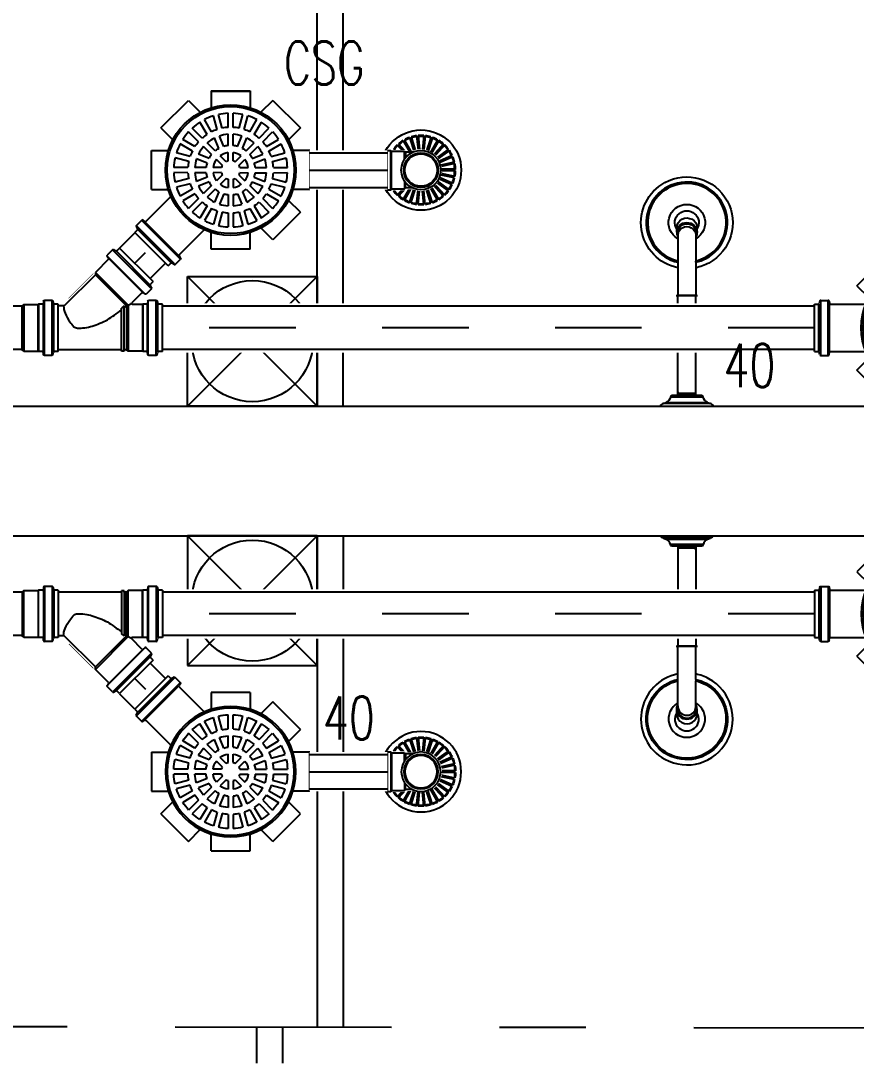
# Model space of a CAD drawing. Header units: inches. Extents: x 542828 to 543045, y 9574173 to 9574200.
# Drawn here: x 542831.082 to 542832.048, y 9574188.034 to 9574189.239 of the extents above; entities that cross this region are included whole.
import ezdxf
from ezdxf.enums import TextEntityAlignment as Align

# ---------------------------------------------------------------- set-up
doc = ezdxf.new("R2010")
doc.units = ezdxf.units.IN
doc.header["$MEASUREMENT"] = 0
doc.linetypes.add('DASHDOT', pattern=[1, 0.5, -0.25, 0, -0.25])
doc.linetypes.add('DASHDOT2', pattern=[0.5, 0.25, -0.125, 0, -0.125])
for name, color, linetype in [('CERCADURA', 7, 'Continuous'), ('EIXO', 8, 'Continuous'), ('I-ARQ', 8, 'Continuous'), ('I-ESGOTO', 6, 'Continuous'), ('I-NORMO_INST', 4, 'Continuous'), ('TINTERNO', 8, 'Continuous')]:
    doc.layers.add(name, color=color, linetype=linetype)
doc.styles.add('125', font='ROMANS.SHX', dxfattribs={"width": 0.7, "height": 0.25})
doc.styles.add('25', font='ROMANS.SHX', dxfattribs={"width": 0.7, "height": 0.05})

# ---------------------------------------------------------------- blocks, each defined once
blk = doc.blocks.new('*U232')
at = {"color": 2}
blk.add_wipeout([(0, 0.0285), (4.2104, 0.0285), (4.2104, -0.0285), (0, -0.0285)], dxfattribs=at)
for p, q in [((0, 0.025), (4.2104, 0.025)), ((0, -0.025), (4.2104, -0.025))]:
    blk.add_line(p, q)
at = {"layer": 'EIXO', "linetype": 'DASHDOT', "ltscale": 0.01}
blk.add_line((0, 0), (4.2104, 0), dxfattribs=at)
blk = doc.blocks.new('*U233')
at = {"color": 2}
blk.add_wipeout([(0, 0.0285), (4.2096, 0.0285), (4.2096, -0.0285), (0, -0.0285)], dxfattribs=at)
for p, q in [((0, 0.025), (4.2096, 0.025)), ((0, -0.025), (4.2096, -0.025))]:
    blk.add_line(p, q)
at = {"layer": 'EIXO', "linetype": 'DASHDOT', "ltscale": 0.01}
blk.add_line((0, 0), (4.2096, 0), dxfattribs=at)
blk = doc.blocks.new('A$C57B471C8')
for p, q in [((-0.152, 0.0915), (-0.152, 0.0721)), ((-0.152, 0.0915), (-0.107, 0.0915)), ((-0.107, 0.0915), (-0.107, 0.0721)), ((-0.2101, 0.0488), (-0.1783, 0.0806)), ((-0.1783, 0.0806), (-0.1646, 0.0669)), ((-0.0807, 0.0806), (-0.0944, 0.0669)), ((-0.0807, 0.0806), (-0.0489, 0.0488)), ((-0.2101, 0.0488), (-0.1964, 0.0351)), ((-0.0489, 0.0488), (-0.0626, 0.0351)), ((-0.0181, 0.0273), (-0.0591, 0.0273)), ((-0.0168, 0.0309), (-0.0171, 0.0283)), ((-0.0071, 0.0318), (-0.0158, 0.0318)), ((-0.0158, 0.0308), (-0.0158, -0.0308)), ((-0.0071, 0.0308), (-0.0071, -0.0308)), ((-0.0061, 0.0311), (-0.0053, 0.0281)), ((0, 0.0273), (-0.0044, 0.0273)), ((0, 0.0273), (0, -0.0273)), ((-0.221, -0.0225), (-0.221, 0.0225)), ((-0.221, 0.0225), (-0.2016, 0.0225)), ((-0.221, -0.0225), (-0.2016, -0.0225)), ((-0.2101, -0.0488), (-0.1964, -0.0351)), ((-0.0489, -0.0488), (-0.0626, -0.0351)), ((-0.0181, -0.0273), (-0.0591, -0.0273)), ((-0.0168, -0.0309), (-0.0171, -0.0283)), ((-0.0071, -0.0318), (-0.0158, -0.0318)), ((-0.0061, -0.0311), (-0.0053, -0.0281)), ((0, -0.0273), (-0.0044, -0.0273)), ((-0.1783, -0.0806), (-0.2101, -0.0488)), ((-0.0489, -0.0488), (-0.0807, -0.0806)), ((-0.1783, -0.0806), (-0.1646, -0.0669)), ((-0.152, -0.0915), (-0.152, -0.0721)), ((-0.107, -0.0915), (-0.107, -0.0721)), ((-0.0807, -0.0806), (-0.0944, -0.0669)), ((-0.107, -0.0915), (-0.152, -0.0915))]:
    blk.add_line(p, q)
at = {"color": 8}
for p, q in [((-0.1452, 0.0469), (-0.1494, 0.0627)), ((-0.1394, 0.0485), (-0.1436, 0.0643)), ((-0.1325, 0.0494), (-0.1325, 0.0657)), ((-0.1265, 0.0494), (-0.1265, 0.0657)), ((-0.1196, 0.0485), (-0.1154, 0.0643)), ((-0.1138, 0.0469), (-0.1096, 0.0627)), ((-0.1623, 0.0371), (-0.1739, 0.0486)), ((-0.1568, 0.0413), (-0.165, 0.0554)), ((-0.1516, 0.0443), (-0.1598, 0.0584)), ((-0.1074, 0.0443), (-0.0992, 0.0584)), ((-0.1022, 0.0413), (-0.094, 0.0554)), ((-0.0967, 0.0371), (-0.0851, 0.0486)), ((-0.1666, 0.0328), (-0.1781, 0.0444)), ((-0.1431, 0.025), (-0.1481, 0.0371)), ((-0.1376, 0.0273), (-0.1426, 0.0394)), ((-0.1325, 0.0283), (-0.1325, 0.0414)), ((-0.1265, 0.0283), (-0.1265, 0.0414)), ((-0.1214, 0.0273), (-0.1164, 0.0394)), ((-0.1159, 0.025), (-0.1109, 0.0371)), ((-0.0924, 0.0328), (-0.0809, 0.0444)), ((-0.1738, 0.0221), (-0.1879, 0.0303)), ((-0.1708, 0.0273), (-0.1849, 0.0355)), ((-0.1517, 0.0179), (-0.1609, 0.0271)), ((-0.1474, 0.0222), (-0.1566, 0.0314)), ((-0.1116, 0.0222), (-0.1024, 0.0314)), ((-0.1073, 0.0179), (-0.0981, 0.0271)), ((-0.0882, 0.0273), (-0.0741, 0.0355)), ((-0.0852, 0.0221), (-0.0711, 0.0303)), ((-0.0171, 0.0273), (-0.0171, -0.0273)), ((-0.0051, 0.0273), (-0.0051, -0.0273)), ((-0.178, 0.0099), (-0.1938, 0.0141)), ((-0.1764, 0.0157), (-0.1922, 0.0199)), ((-0.1568, 0.0081), (-0.1689, 0.0131)), ((-0.1545, 0.0136), (-0.1666, 0.0186)), ((-0.1391, 0.0054), (-0.146, 0.0122)), ((-0.1349, 0.0096), (-0.1417, 0.0165)), ((-0.1325, 0.0106), (-0.1325, 0.0203)), ((-0.1265, 0.0106), (-0.1265, 0.0203)), ((-0.1241, 0.0096), (-0.1173, 0.0165)), ((-0.1199, 0.0054), (-0.113, 0.0122)), ((-0.1045, 0.0136), (-0.0924, 0.0186)), ((-0.1022, 0.0081), (-0.0901, 0.0131)), ((-0.0826, 0.0157), (-0.0668, 0.0199)), ((-0.081, 0.0099), (-0.0652, 0.0141)), ((-0.1789, 0.003), (-0.1952, 0.003)), ((-0.1578, 0.003), (-0.1709, 0.003)), ((-0.1401, 0.003), (-0.1498, 0.003)), ((-0.1189, 0.003), (-0.1092, 0.003)), ((-0.1012, 0.003), (-0.0881, 0.003)), ((-0.0801, 0.003), (-0.0638, 0.003)), ((-0.1789, -0.003), (-0.1952, -0.003)), ((-0.178, -0.0099), (-0.1938, -0.0141)), ((-0.1578, -0.003), (-0.1709, -0.003)), ((-0.1568, -0.0081), (-0.1689, -0.0131)), ((-0.1401, -0.003), (-0.1498, -0.003)), ((-0.1391, -0.0054), (-0.146, -0.0122)), ((-0.1349, -0.0096), (-0.1417, -0.0165)), ((-0.1325, -0.0106), (-0.1325, -0.0203)), ((-0.1265, -0.0106), (-0.1265, -0.0203)), ((-0.1241, -0.0096), (-0.1173, -0.0165)), ((-0.1199, -0.0054), (-0.113, -0.0122)), ((-0.1189, -0.003), (-0.1092, -0.003)), ((-0.1022, -0.0081), (-0.0901, -0.0131)), ((-0.1012, -0.003), (-0.0881, -0.003)), ((-0.081, -0.0099), (-0.0652, -0.0141)), ((-0.0801, -0.003), (-0.0638, -0.003)), ((-0.1764, -0.0157), (-0.1922, -0.0199)), ((-0.1738, -0.0221), (-0.1879, -0.0303)), ((-0.1545, -0.0136), (-0.1666, -0.0186)), ((-0.1517, -0.0179), (-0.1609, -0.0271)), ((-0.1474, -0.0222), (-0.1566, -0.0314)), ((-0.1116, -0.0222), (-0.1024, -0.0314)), ((-0.1073, -0.0179), (-0.0981, -0.0271)), ((-0.1045, -0.0136), (-0.0924, -0.0186)), ((-0.0852, -0.0221), (-0.0711, -0.0303)), ((-0.0826, -0.0157), (-0.0668, -0.0199)), ((-0.1708, -0.0273), (-0.1849, -0.0355)), ((-0.1666, -0.0328), (-0.1781, -0.0444)), ((-0.1431, -0.025), (-0.1481, -0.0371)), ((-0.1376, -0.0273), (-0.1426, -0.0394)), ((-0.1325, -0.0283), (-0.1325, -0.0414)), ((-0.1265, -0.0283), (-0.1265, -0.0414)), ((-0.1214, -0.0273), (-0.1164, -0.0394)), ((-0.1159, -0.025), (-0.1109, -0.0371)), ((-0.0924, -0.0328), (-0.0809, -0.0444)), ((-0.0882, -0.0273), (-0.0741, -0.0355)), ((-0.1623, -0.0371), (-0.1739, -0.0486)), ((-0.1568, -0.0413), (-0.165, -0.0554)), ((-0.1516, -0.0443), (-0.1598, -0.0584)), ((-0.1452, -0.0469), (-0.1494, -0.0627)), ((-0.1138, -0.0469), (-0.1096, -0.0627)), ((-0.1074, -0.0443), (-0.0992, -0.0584)), ((-0.1022, -0.0413), (-0.094, -0.0554)), ((-0.0967, -0.0371), (-0.0851, -0.0486)), ((-0.1394, -0.0485), (-0.1436, -0.0643)), ((-0.1325, -0.0494), (-0.1325, -0.0657)), ((-0.1265, -0.0494), (-0.1265, -0.0657)), ((-0.1196, -0.0485), (-0.1154, -0.0643))]:
    blk.add_line(p, q, dxfattribs=at)
blk.add_circle((-0.1295, 0), 0.0755)
blk.add_circle((-0.1295, 0), 0.0735, dxfattribs=at)
for radius, start, end in [(0.0658, 107.6132, 117.3868), (0.0658, 92.6132, 102.3868), (0.0658, 77.6132, 87.3868), (0.0658, 62.6132, 72.3868), (0.0658, 122.6132, 132.3868), (0.0495, 93.4746, 101.5254), (0.0495, 78.4746, 86.5254), (0.0658, 47.6132, 57.3868), (0.0658, 137.6132, 147.3868), (0.0495, 123.4746, 131.5254), (0.0415, 116.6455, 130.8545), (0.0495, 108.4746, 116.5254), (0.0415, 94.1455, 108.3545), (0.0415, 71.6455, 85.8545), (0.0495, 63.4746, 71.5254), (0.0415, 49.1455, 63.3545), (0.0495, 48.4746, 56.5254), (0.0658, 32.6132, 42.3868), (0.0658, 152.6132, 162.3868), (0.0495, 138.4746, 146.5254), (0.0415, 139.1455, 153.3545), (0.0285, 118.5423, 128.9577), (0.0285, 96.0423, 106.4577), (0.0285, 73.5423, 83.9577), (0.0285, 51.0423, 61.4577), (0.0415, 26.6455, 40.8545), (0.0495, 33.4746, 41.5254), (0.0658, 17.6132, 27.3868), (0.0658, 167.6132, 177.3868), (0.0495, 153.4746, 161.5254), (0.0415, 161.6455, 175.8545), (0.0285, 141.0423, 151.4577), (0.0205, 143.415, 171.585), (0.0205, 98.415, 126.585), (0.0205, 53.415, 81.585), (0.0205, 8.415, 36.585), (0.0285, 28.5423, 38.9577), (0.0415, 4.1455, 18.3545), (0.0495, 18.4746, 26.5254), (0.0658, 2.6132, 12.3868), (0.0495, 168.4746, 176.5254), (0.0285, 163.5423, 173.9577), (0.011, 150.8266, 164.1734), (0.011, 105.8266, 119.1734), (0.011, 60.8266, 74.1734), (0.011, 15.8266, 29.1734), (0.0285, 6.0423, 16.4577), (0.0495, 3.4746, 11.5254), (0.0658, 182.6132, 192.3868), (0.0495, 183.4746, 191.5254), (0.0415, 184.1455, 198.3545), (0.0285, 186.0423, 196.4577), (0.0205, 188.415, 216.585), (0.011, 195.8266, 209.1734), (0.011, 240.8266, 254.1734), (0.011, 285.8266, 299.1734), (0.011, 330.8266, 344.1734), (0.0205, 323.415, 351.585), (0.0285, 343.5423, 353.9577), (0.0415, 341.6455, 355.8545), (0.0495, 348.4746, 356.5254), (0.0658, 347.6132, 357.3868), (0.0658, 197.6132, 207.3868), (0.0495, 198.4746, 206.5254), (0.0415, 206.6455, 220.8545), (0.0285, 208.5423, 218.9577), (0.0285, 231.0423, 241.4577), (0.0205, 233.415, 261.585), (0.0205, 278.415, 306.585), (0.0285, 298.5423, 308.9577), (0.0285, 321.0423, 331.4577), (0.0415, 319.1455, 333.3545), (0.0495, 333.4746, 341.5254), (0.0658, 332.6132, 342.3868), (0.0658, 212.6132, 222.3868), (0.0495, 213.4746, 221.5254), (0.0415, 229.1455, 243.3545), (0.0285, 253.5423, 263.9577), (0.0285, 276.0423, 286.4577), (0.0415, 296.6455, 310.8545), (0.0495, 318.4746, 326.5254), (0.0658, 317.6132, 327.3868), (0.0495, 228.4746, 236.5254), (0.0495, 243.4746, 251.5254), (0.0415, 251.6455, 265.8545), (0.0415, 274.1455, 288.3545), (0.0495, 288.4746, 296.5254), (0.0495, 303.4746, 311.5254), (0.0658, 227.6132, 237.3868), (0.0658, 242.6132, 252.3868), (0.0495, 258.4746, 266.5254), (0.0495, 273.4746, 281.5254), (0.0658, 287.6132, 297.3868), (0.0658, 302.6132, 312.3868), (0.0658, 257.6132, 267.3868), (0.0658, 272.6132, 282.3868)]:
    blk.add_arc((-0.1295, 0), radius, start, end, dxfattribs=at)
for centre, start, end in [((-0.0181, 0.0284), 270, 355), ((-0.0158, 0.0308), 90, 175), ((-0.0071, 0.0308), 15, 90), ((-0.0044, 0.0284), 195, 270), ((-0.0181, -0.0284), 5, 90), ((-0.0158, -0.0308), 185, 270), ((-0.0071, -0.0308), 270, 345), ((-0.0044, -0.0284), 90, 165)]:
    blk.add_arc(centre, 0.001, start, end)
blk = doc.blocks.new('CS151550RR')
at = {"color": 1, "style": '25'}
for tag, flags, p in [('MARCA', 1, (0, -0.1877)), ('QUANT.', 3, (0, -0.2718))]:
    blk.add_attdef(tag, text='', height=0.05, dxfattribs=dict(at, flags=flags)).set_placement(p, align=Align.CENTER)
at = {"color": 2}
blk.add_wipeout([(-0.0847, -0.0447), (-0.0739, -0.0339), (-0.0762, -0.0283), (-0.0915, -0.0283), (-0.0915, 0.0283), (-0.0762, 0.0283), (-0.0739, 0.0339), (-0.0847, 0.0447), (-0.0447, 0.0847), (-0.0339, 0.0739), (-0.0283, 0.0762), (-0.0283, 0.0915), (0.0283, 0.0915), (0.0283, 0.0762), (0.0339, 0.0739), (0.0447, 0.0847), (0.0847, 0.0447), (0.0739, 0.0339), (0.0742, 0.0332), (0.1093, 0.0332), (0.1122, 0.0359), (0.1295, 0.0359), (0.1295, -0.0361), (0.1122, -0.0361), (0.1093, -0.0332), (0.0742, -0.0332), (0.0739, -0.0339), (0.0847, -0.0447), (0.0447, -0.0847), (0.0339, -0.0739), (0.0283, -0.0762), (0.0283, -0.0915), (-0.0283, -0.0915), (-0.0283, -0.0762), (-0.0339, -0.0739), (-0.0447, -0.0847)], dxfattribs=at)
blk.add_blockref('A$C57B471C8', (0.1295, -0.0001), dxfattribs=at)
blk.add_wipeout([(-0.0847, -0.0447), (-0.0739, -0.0339), (-0.0762, -0.0283), (-0.0915, -0.0283), (-0.0915, 0.0283), (-0.0762, 0.0283), (-0.0739, 0.0339), (-0.0847, 0.0447), (-0.0447, 0.0847), (-0.0339, 0.0739), (-0.0283, 0.0762), (-0.0283, 0.0915), (0.0283, 0.0915), (0.0283, 0.0762), (0.0339, 0.0739), (0.0447, 0.0847), (0.0847, 0.0447), (0.0739, 0.0339), (0.0742, 0.0332), (0.1093, 0.0332), (0.1122, 0.0359), (0.1295, 0.0359), (0.1295, -0.0361), (0.1122, -0.0361), (0.1093, -0.0332), (0.0742, -0.0332), (0.0739, -0.0339), (0.0847, -0.0447), (0.0447, -0.0847), (0.0339, -0.0739), (0.0283, -0.0762), (0.0283, -0.0915), (-0.0283, -0.0915), (-0.0283, -0.0762), (-0.0339, -0.0739), (-0.0447, -0.0847)], dxfattribs=at)
blk.add_blockref('A$C57B471C8', (0.1295, -0.0001), dxfattribs=at)
at = {"color": 1, "style": '25', "flags": 1}
blk.add_attdef('DESCRICAO', text='', height=0.05, dxfattribs=at).set_placement((0, -0.1085), align=Align.CENTER)
blk = doc.blocks.new('*U56')
at = {"color": 2}
blk.add_wipeout([(0.0201, -0.0201), (-0.0559, -0.0961), (-0.0961, -0.0559), (-0.0201, 0.0201)], dxfattribs=at)
for p, q in [((-0.0177, 0.0177), (-0.0937, -0.0583)), ((0.0177, -0.0177), (-0.0583, -0.0937))]:
    blk.add_line(p, q)
at = {"layer": 'EIXO', "linetype": 'DASHDOT', "ltscale": 0.01}
blk.add_line((0, 0), (-0.076, -0.076), dxfattribs=at)
blk = doc.blocks.new('*U66')
at = {"color": 1, "style": '25'}
for tag, flags, p in [('MARCA', 1, (0, -0.1877)), ('QUANT.', 3, (0, -0.2718))]:
    blk.add_attdef(tag, text='', height=0.05, dxfattribs=dict(at, flags=flags)).set_placement(p, align=Align.CENTER)
at = {"color": 2}
blk.add_wipeout([(-0.0283, -0.0915), (-0.0283, -0.0762), (-0.0339, -0.0739), (-0.0447, -0.0847), (-0.0847, -0.0447), (-0.0739, -0.0339), (-0.0762, -0.0283), (-0.0915, -0.0283), (-0.0915, 0.0283), (-0.0762, 0.0283), (-0.0739, 0.0339), (-0.0847, 0.0447), (-0.0447, 0.0847), (-0.0339, 0.0739), (-0.0283, 0.0762), (-0.0283, 0.0915), (0.0283, 0.0915), (0.0283, 0.0762), (0.029, 0.076), (0.0538, 0.1007), (0.0539, 0.1047), (0.0662, 0.117), (0.1171, 0.066), (0.1049, 0.0538), (0.1007, 0.0538), (0.076, 0.029), (0.0762, 0.0283), (0.0915, 0.0283), (0.0915, -0.0283), (0.0762, -0.0283), (0.0739, -0.0339), (0.0847, -0.0447), (0.0447, -0.0847), (0.0339, -0.0739), (0.0283, -0.0762), (0.0283, -0.0915)], dxfattribs=at)
at = {"color": 2, "rotation": 45.00000000000993}
blk.add_blockref('A$C57B471C8', (0.0916, 0.0915), dxfattribs=at)
at = {"color": 2}
blk.add_wipeout([(-0.0283, -0.0915), (-0.0283, -0.0762), (-0.0339, -0.0739), (-0.0447, -0.0847), (-0.0847, -0.0447), (-0.0739, -0.0339), (-0.0762, -0.0283), (-0.0915, -0.0283), (-0.0915, 0.0283), (-0.0762, 0.0283), (-0.0739, 0.0339), (-0.0847, 0.0447), (-0.0447, 0.0847), (-0.0339, 0.0739), (-0.0283, 0.0762), (-0.0283, 0.0915), (0.0283, 0.0915), (0.0283, 0.0762), (0.029, 0.076), (0.0538, 0.1007), (0.0539, 0.1047), (0.0662, 0.117), (0.1171, 0.066), (0.1049, 0.0538), (0.1007, 0.0538), (0.076, 0.029), (0.0762, 0.0283), (0.0915, 0.0283), (0.0915, -0.0283), (0.0762, -0.0283), (0.0739, -0.0339), (0.0847, -0.0447), (0.0447, -0.0847), (0.0339, -0.0739), (0.0283, -0.0762), (0.0283, -0.0915)], dxfattribs=at)
at = {"color": 2, "rotation": 45.00000000000993}
blk.add_blockref('A$C57B471C8', (0.0916, 0.0915), dxfattribs=at)
at = {"color": 1, "style": '25', "flags": 1}
blk.add_attdef('DESCRICAO', text='', height=0.05, dxfattribs=at).set_placement((0, -0.1085), align=Align.CENTER)
blk = doc.blocks.new('RSRR')
at = {"color": 8}
for p, q in [((-0.0132, 0.0378), (-0.007, 0.0187)), ((-0.0115, 0.0383), (-0.0054, 0.0193)), ((-0.005, 0.0397), (-0.0029, 0.0198)), ((-0.0033, 0.0399), (-0.0012, 0.02)), ((0.0033, 0.0399), (0.0012, 0.02)), ((0.005, 0.0397), (0.0029, 0.0198)), ((0.0116, 0.0383), (0.0054, 0.0193)), ((0.0132, 0.0378), (0.007, 0.0187)), ((-0.0319, 0.0242), (-0.0157, 0.0124)), ((-0.0274, 0.0292), (-0.014, 0.0143)), ((-0.0261, 0.0303), (-0.0127, 0.0154)), ((-0.0207, 0.0342), (-0.0107, 0.0169)), ((-0.0193, 0.0351), (-0.0093, 0.0177)), ((0.0193, 0.0351), (0.0093, 0.0177)), ((0.0207, 0.0342), (0.0107, 0.0169)), ((0.0261, 0.0303), (0.0127, 0.0154)), ((0.0274, 0.0292), (0.014, 0.0143)), ((0.0319, 0.0242), (0.0157, 0.0124)), ((-0.0369, 0.0155), (-0.0186, 0.0074)), ((-0.0362, 0.017), (-0.0179, 0.0089)), ((-0.0329, 0.0228), (-0.0167, 0.0111)), ((0.0329, 0.0228), (0.0167, 0.0111)), ((0.0362, 0.017), (0.0179, 0.0089)), ((0.0369, 0.0155), (0.0186, 0.0074)), ((-0.04, 0.0009), (-0.02, 0.0009)), ((-0.0393, 0.0075), (-0.0197, 0.0033)), ((-0.0389, 0.0091), (-0.0194, 0.005)), ((0.0389, 0.0091), (0.0194, 0.005)), ((0.0393, 0.0075), (0.0197, 0.0033)), ((0.04, 0.0009), (0.02, 0.0009)), ((-0.04, -0.0009), (-0.02, -0.0009)), ((-0.0393, -0.0075), (-0.0197, -0.0033)), ((-0.0389, -0.0091), (-0.0194, -0.005)), ((-0.0369, -0.0155), (-0.0186, -0.0074)), ((-0.0362, -0.017), (-0.0179, -0.0089)), ((-0.0329, -0.0228), (-0.0167, -0.0111)), ((0.0329, -0.0228), (0.0167, -0.0111)), ((0.0362, -0.017), (0.0179, -0.0089)), ((0.0369, -0.0155), (0.0186, -0.0074)), ((0.0389, -0.0091), (0.0194, -0.005)), ((0.0393, -0.0075), (0.0197, -0.0033)), ((0.04, -0.0009), (0.02, -0.0009)), ((-0.0319, -0.0242), (-0.0157, -0.0124)), ((-0.0274, -0.0292), (-0.014, -0.0143)), ((-0.0261, -0.0303), (-0.0127, -0.0154)), ((-0.0207, -0.0342), (-0.0107, -0.0169)), ((-0.0193, -0.0351), (-0.0093, -0.0177)), ((-0.0132, -0.0378), (-0.007, -0.0187)), ((-0.0116, -0.0383), (-0.0054, -0.0193)), ((-0.005, -0.0397), (-0.0029, -0.0198)), ((-0.0033, -0.0399), (-0.0012, -0.02)), ((0.0033, -0.0399), (0.0012, -0.02)), ((0.005, -0.0397), (0.0029, -0.0198)), ((0.0115, -0.0383), (0.0054, -0.0193)), ((0.0132, -0.0378), (0.007, -0.0187)), ((0.0193, -0.0351), (0.0093, -0.0177)), ((0.0207, -0.0342), (0.0107, -0.0169)), ((0.0261, -0.0303), (0.0127, -0.0154)), ((0.0274, -0.0292), (0.014, -0.0143)), ((0.0319, -0.0242), (0.0157, -0.0124))]:
    blk.add_line(p, q, dxfattribs=at)
blk.add_circle((0, 0), 0.0465)
for radius, start, end in [(0.04, 109.2176, 118.7824), (0.039, 109.2489, 118.7511), (0.04, 97.2176, 106.7824), (0.039, 97.2489, 106.7511), (0.04, 85.2176, 94.7824), (0.039, 85.2489, 94.7511), (0.039, 73.2489, 82.7511), (0.04, 73.2176, 82.7824), (0.039, 61.2489, 70.7511), (0.04, 61.2176, 70.7824), (0.04, 133.2176, 142.7824), (0.039, 133.2489, 142.7511), (0.04, 121.2176, 130.7824), (0.039, 121.2489, 130.7511), (0.039, 49.2489, 58.7511), (0.04, 49.2176, 58.7824), (0.039, 37.2489, 46.7511), (0.04, 37.2176, 46.7824), (0.04, 157.2176, 166.7824), (0.039, 157.2489, 166.7511), (0.04, 145.2176, 154.7824), (0.039, 145.2489, 154.7511), (0.021, 134.3197, 141.6803), (0.02, 134.4358, 141.5642), (0.021, 122.3197, 129.6803), (0.02, 122.4358, 129.5642), (0.021, 110.3197, 117.6803), (0.02, 110.4358, 117.5642), (0.021, 98.3197, 105.6803), (0.02, 98.4358, 105.5642), (0.021, 86.3197, 93.6803), (0.02, 86.4358, 93.5642), (0.02, 74.4358, 81.5642), (0.021, 74.3197, 81.6803), (0.02, 62.4358, 69.5642), (0.021, 62.3197, 69.6803), (0.02, 50.4358, 57.5642), (0.021, 50.3197, 57.6803), (0.02, 38.4358, 45.5642), (0.021, 38.3197, 45.6803), (0.039, 25.2489, 34.7511), (0.04, 25.2176, 34.7824), (0.039, 13.2489, 22.7511), (0.04, 13.2176, 22.7824), (0.04, 169.2176, 178.7824), (0.039, 169.2489, 178.7511), (0.021, 170.3197, 177.6803), (0.021, 158.3197, 165.6803), (0.02, 170.4358, 177.5642), (0.02, 158.4358, 165.5642), (0.021, 146.3197, 153.6803), (0.02, 146.4358, 153.5642), (0.02, 26.4358, 33.5642), (0.021, 26.3197, 33.6803), (0.02, 14.4358, 21.5642), (0.021, 14.3197, 21.6803), (0.02, 2.4358, 9.5642), (0.021, 2.3197, 9.6803), (0.039, 1.2489, 10.7511), (0.04, 1.2176, 10.7824), (0.04, 181.2176, 190.7824), (0.039, 181.2489, 190.7511), (0.04, 193.2176, 202.7824), (0.039, 193.2489, 202.7511), (0.021, 182.3197, 189.6803), (0.021, 194.3197, 201.6803), (0.02, 182.4358, 189.5642), (0.02, 194.4358, 201.5642), (0.021, 206.3197, 213.6803), (0.02, 206.4358, 213.5642), (0.02, 326.4358, 333.5642), (0.021, 326.3197, 333.6803), (0.02, 338.4358, 345.5642), (0.021, 338.3197, 345.6803), (0.02, 350.4358, 357.5642), (0.021, 350.3197, 357.6803), (0.039, 337.2489, 346.7511), (0.04, 337.2176, 346.7824), (0.039, 349.2489, 358.7511), (0.04, 349.2176, 358.7824), (0.04, 205.2176, 214.7824), (0.039, 205.2489, 214.7511), (0.039, 217.2489, 226.7511), (0.021, 218.3197, 225.6803), (0.02, 218.4358, 225.5642), (0.021, 230.3197, 237.6803), (0.02, 230.4358, 237.5642), (0.021, 242.3197, 249.6803), (0.02, 242.4358, 249.5642), (0.021, 254.3197, 261.6803), (0.02, 254.4358, 261.5642), (0.021, 266.3197, 273.6803), (0.02, 266.4358, 273.5642), (0.02, 278.4358, 285.5642), (0.021, 278.3197, 285.6803), (0.02, 290.4358, 297.5642), (0.021, 290.3197, 297.6803), (0.02, 302.4358, 309.5642), (0.021, 302.3197, 309.6803), (0.02, 314.4358, 321.5642), (0.021, 314.3197, 321.6803), (0.039, 313.2489, 322.7511), (0.039, 325.2489, 334.7511), (0.04, 325.2176, 334.7824), (0.04, 217.2176, 226.7824), (0.04, 229.2176, 238.7824), (0.039, 229.2489, 238.7511), (0.04, 241.2176, 250.7824), (0.039, 241.2489, 250.7511), (0.039, 289.2489, 298.7511), (0.04, 289.2176, 298.7824), (0.039, 301.2489, 310.7511), (0.04, 301.2176, 310.7824), (0.04, 313.2176, 322.7824), (0.04, 253.2176, 262.7824), (0.039, 253.2489, 262.7511), (0.04, 265.2176, 274.7824), (0.039, 265.2489, 274.7511), (0.039, 277.2489, 286.7511), (0.04, 277.2176, 286.7824)]:
    blk.add_arc((0, 0), radius, start, end, dxfattribs=at)
at = {"color": 2}
blk.add_wipeout([(-0.0001, 0.0526), (0.0395, 0.0351), (0.0529, -0.003), (0.0331, -0.0412), (-0.001, -0.0514), (-0.0391, -0.0359), (-0.0517, -0.0027), (-0.0406, 0.0369)], dxfattribs=at)
at = {"color": 8}
for p, q in [((-0.0132, 0.0378), (-0.007, 0.0187)), ((-0.0115, 0.0383), (-0.0054, 0.0193)), ((-0.005, 0.0397), (-0.0029, 0.0198)), ((-0.0033, 0.0399), (-0.0012, 0.02)), ((0.0033, 0.0399), (0.0012, 0.02)), ((0.005, 0.0397), (0.0029, 0.0198)), ((0.0116, 0.0383), (0.0054, 0.0193)), ((0.0132, 0.0378), (0.007, 0.0187)), ((-0.0319, 0.0242), (-0.0157, 0.0124)), ((-0.0274, 0.0292), (-0.014, 0.0143)), ((-0.0261, 0.0303), (-0.0127, 0.0154)), ((-0.0207, 0.0342), (-0.0107, 0.0169)), ((-0.0193, 0.0351), (-0.0093, 0.0177)), ((0.0193, 0.0351), (0.0093, 0.0177)), ((0.0207, 0.0342), (0.0107, 0.0169)), ((0.0261, 0.0303), (0.0127, 0.0154)), ((0.0274, 0.0292), (0.014, 0.0143)), ((0.0319, 0.0242), (0.0157, 0.0124)), ((-0.0369, 0.0155), (-0.0186, 0.0074)), ((-0.0362, 0.017), (-0.0179, 0.0089)), ((-0.0329, 0.0228), (-0.0167, 0.0111)), ((0.0329, 0.0228), (0.0167, 0.0111)), ((0.0362, 0.017), (0.0179, 0.0089)), ((0.0369, 0.0155), (0.0186, 0.0074)), ((-0.04, 0.0009), (-0.02, 0.0009)), ((-0.0393, 0.0075), (-0.0197, 0.0033)), ((-0.0389, 0.0091), (-0.0194, 0.005)), ((0.0389, 0.0091), (0.0194, 0.005)), ((0.0393, 0.0075), (0.0197, 0.0033)), ((0.04, 0.0009), (0.02, 0.0009)), ((-0.04, -0.0009), (-0.02, -0.0009)), ((-0.0393, -0.0075), (-0.0197, -0.0033)), ((-0.0389, -0.0091), (-0.0194, -0.005)), ((-0.0369, -0.0155), (-0.0186, -0.0074)), ((-0.0362, -0.017), (-0.0179, -0.0089)), ((-0.0329, -0.0228), (-0.0167, -0.0111)), ((0.0329, -0.0228), (0.0167, -0.0111)), ((0.0362, -0.017), (0.0179, -0.0089)), ((0.0369, -0.0155), (0.0186, -0.0074)), ((0.0389, -0.0091), (0.0194, -0.005)), ((0.0393, -0.0075), (0.0197, -0.0033)), ((0.04, -0.0009), (0.02, -0.0009)), ((-0.0319, -0.0242), (-0.0157, -0.0124)), ((-0.0274, -0.0292), (-0.014, -0.0143)), ((-0.0261, -0.0303), (-0.0127, -0.0154)), ((-0.0207, -0.0342), (-0.0107, -0.0169)), ((-0.0193, -0.0351), (-0.0093, -0.0177)), ((-0.0132, -0.0378), (-0.007, -0.0187)), ((-0.0116, -0.0383), (-0.0054, -0.0193)), ((-0.005, -0.0397), (-0.0029, -0.0198)), ((-0.0033, -0.0399), (-0.0012, -0.02)), ((0.0033, -0.0399), (0.0012, -0.02)), ((0.005, -0.0397), (0.0029, -0.0198)), ((0.0115, -0.0383), (0.0054, -0.0193)), ((0.0132, -0.0378), (0.007, -0.0187)), ((0.0193, -0.0351), (0.0093, -0.0177)), ((0.0207, -0.0342), (0.0107, -0.0169)), ((0.0261, -0.0303), (0.0127, -0.0154)), ((0.0274, -0.0292), (0.014, -0.0143)), ((0.0319, -0.0242), (0.0157, -0.0124))]:
    blk.add_line(p, q, dxfattribs=at)
blk.add_circle((0, 0), 0.0465)
for radius, start, end in [(0.04, 109.2176, 118.7824), (0.039, 109.2489, 118.7511), (0.04, 97.2176, 106.7824), (0.039, 97.2489, 106.7511), (0.04, 85.2176, 94.7824), (0.039, 85.2489, 94.7511), (0.039, 73.2489, 82.7511), (0.04, 73.2176, 82.7824), (0.039, 61.2489, 70.7511), (0.04, 61.2176, 70.7824), (0.04, 133.2176, 142.7824), (0.039, 133.2489, 142.7511), (0.04, 121.2176, 130.7824), (0.039, 121.2489, 130.7511), (0.039, 49.2489, 58.7511), (0.04, 49.2176, 58.7824), (0.039, 37.2489, 46.7511), (0.04, 37.2176, 46.7824), (0.04, 157.2176, 166.7824), (0.039, 157.2489, 166.7511), (0.04, 145.2176, 154.7824), (0.039, 145.2489, 154.7511), (0.021, 134.3197, 141.6803), (0.02, 134.4358, 141.5642), (0.021, 122.3197, 129.6803), (0.02, 122.4358, 129.5642), (0.021, 110.3197, 117.6803), (0.02, 110.4358, 117.5642), (0.021, 98.3197, 105.6803), (0.02, 98.4358, 105.5642), (0.021, 86.3197, 93.6803), (0.02, 86.4358, 93.5642), (0.02, 74.4358, 81.5642), (0.021, 74.3197, 81.6803), (0.02, 62.4358, 69.5642), (0.021, 62.3197, 69.6803), (0.02, 50.4358, 57.5642), (0.021, 50.3197, 57.6803), (0.02, 38.4358, 45.5642), (0.021, 38.3197, 45.6803), (0.039, 25.2489, 34.7511), (0.04, 25.2176, 34.7824), (0.039, 13.2489, 22.7511), (0.04, 13.2176, 22.7824), (0.04, 169.2176, 178.7824), (0.039, 169.2489, 178.7511), (0.021, 170.3197, 177.6803), (0.021, 158.3197, 165.6803), (0.02, 170.4358, 177.5642), (0.02, 158.4358, 165.5642), (0.021, 146.3197, 153.6803), (0.02, 146.4358, 153.5642), (0.02, 26.4358, 33.5642), (0.021, 26.3197, 33.6803), (0.02, 14.4358, 21.5642), (0.021, 14.3197, 21.6803), (0.02, 2.4358, 9.5642), (0.021, 2.3197, 9.6803), (0.039, 1.2489, 10.7511), (0.04, 1.2176, 10.7824), (0.04, 181.2176, 190.7824), (0.039, 181.2489, 190.7511), (0.04, 193.2176, 202.7824), (0.039, 193.2489, 202.7511), (0.021, 182.3197, 189.6803), (0.021, 194.3197, 201.6803), (0.02, 182.4358, 189.5642), (0.02, 194.4358, 201.5642), (0.021, 206.3197, 213.6803), (0.02, 206.4358, 213.5642), (0.02, 326.4358, 333.5642), (0.021, 326.3197, 333.6803), (0.02, 338.4358, 345.5642), (0.021, 338.3197, 345.6803), (0.02, 350.4358, 357.5642), (0.021, 350.3197, 357.6803), (0.039, 337.2489, 346.7511), (0.04, 337.2176, 346.7824), (0.039, 349.2489, 358.7511), (0.04, 349.2176, 358.7824), (0.04, 205.2176, 214.7824), (0.039, 205.2489, 214.7511), (0.039, 217.2489, 226.7511), (0.021, 218.3197, 225.6803), (0.02, 218.4358, 225.5642), (0.021, 230.3197, 237.6803), (0.02, 230.4358, 237.5642), (0.021, 242.3197, 249.6803), (0.02, 242.4358, 249.5642), (0.021, 254.3197, 261.6803), (0.02, 254.4358, 261.5642), (0.021, 266.3197, 273.6803), (0.02, 266.4358, 273.5642), (0.02, 278.4358, 285.5642), (0.021, 278.3197, 285.6803), (0.02, 290.4358, 297.5642), (0.021, 290.3197, 297.6803), (0.02, 302.4358, 309.5642), (0.021, 302.3197, 309.6803), (0.02, 314.4358, 321.5642), (0.021, 314.3197, 321.6803), (0.039, 313.2489, 322.7511), (0.039, 325.2489, 334.7511), (0.04, 325.2176, 334.7824), (0.04, 217.2176, 226.7824), (0.04, 229.2176, 238.7824), (0.039, 229.2489, 238.7511), (0.04, 241.2176, 250.7824), (0.039, 241.2489, 250.7511), (0.039, 289.2489, 298.7511), (0.04, 289.2176, 298.7824), (0.039, 301.2489, 310.7511), (0.04, 301.2176, 310.7824), (0.04, 313.2176, 322.7824), (0.04, 253.2176, 262.7824), (0.039, 253.2489, 262.7511), (0.04, 265.2176, 274.7824), (0.039, 265.2489, 274.7511), (0.039, 277.2489, 286.7511), (0.04, 277.2176, 286.7824)]:
    blk.add_arc((0, 0), radius, start, end, dxfattribs=at)
blk = doc.blocks.new('J9040')
at = {"color": 2}
blk.add_wipeout([(0.0171, 0.0222), (0.0183, 0.0234), (0.0333, 0.0234), (0.0343, 0.0244), (0.039, 0.0244), (0.039, -0.0244), (0.0343, -0.0244), (0.0333, -0.0234), (0.0183, -0.0234), (0.0171, -0.0222), (0.0101, -0.0222), (0.0049, -0.0239), (-0.0057, -0.0237), (-0.0159, -0.0185), (-0.0209, -0.0126), (-0.024, -0.0041), (-0.0242, 0.0027), (-0.0222, 0.01), (-0.0174, 0.0171), (-0.0132, 0.0205), (-0.0048, 0.0239), (0.0022, 0.0243), (0.0101, 0.0222)], dxfattribs=at)
for p, q in [((0.0098, 0.0206), (0.0178, 0.0206)), ((0.019, 0.0218), (0.0178, 0.0206)), ((0.0178, 0.0206), (0.0178, 0.0143)), ((0.019, 0.0126), (0.019, 0.0218)), ((0.034, 0.0218), (0.019, 0.0218)), ((0.035, 0.0228), (0.034, 0.0218)), ((0.039, 0.0228), (0.035, 0.0228)), ((0.035, 0.0228), (0.035, -0.0228)), ((0.039, 0.0228), (0.039, -0.0228)), ((0.0098, -0.0206), (0.0178, -0.0206)), ((0.0178, -0.0206), (0.0178, -0.0143)), ((0.019, -0.0218), (0.0178, -0.0206)), ((0.019, -0.0126), (0.019, -0.0218)), ((0.034, -0.0218), (0.019, -0.0218)), ((0.035, -0.0228), (0.034, -0.0218)), ((0.039, -0.0228), (0.035, -0.0228))]:
    blk.add_line(p, q)
for radius in [0.0228, 0.02]:
    blk.add_circle((0, 0), radius)
at = {"layer": 'TINTERNO'}
blk.add_line((0.034, 0.0218), (0.034, -0.0218), dxfattribs=at)
blk.add_circle((0, 0), 0.0188, dxfattribs=at)
blk = doc.blocks.new('*U29')
at = {"color": 2}
blk.add_wipeout([(0, 0.0228), (0.0895, 0.0228), (0.0895, -0.0228), (0, -0.0228)], dxfattribs=at)
for p, q in [((0, 0.02), (0.0895, 0.02)), ((0, -0.02), (0.0895, -0.02))]:
    blk.add_line(p, q)
at = {"layer": 'EIXO', "linetype": 'DASHDOT', "ltscale": 0.01}
blk.add_line((0, 0), (0.0895, 0), dxfattribs=at)
blk = doc.blocks.new('ju5050')
at = {"color": 2}
blk.add_wipeout([(-0.015, -0.0298), (-0.0207, -0.0298), (-0.0219, -0.0343), (-0.0365, -0.0343), (-0.0369, -0.0298), (-0.0413, -0.0298), (-0.0415, -0.0296), (-0.0583, -0.0296), (-0.059, -0.0264), (-0.059, 0.0264), (-0.0583, 0.0296), (-0.0415, 0.0296), (-0.0413, 0.0298), (-0.0369, 0.0298), (-0.0365, 0.0343), (-0.0219, 0.0343), (-0.0207, 0.0298), (-0.015, 0.0298), (-0.015, 0.0278), (0.0534, 0.0278), (0.0535, 0.0293), (0.061, 0.0293), (0.0611, 0.0284), (0.0622, 0.0296), (0.079, 0.0296), (0.0792, 0.0298), (0.0836, 0.0298), (0.084, 0.0343), (0.0986, 0.0343), (0.0998, 0.0298), (0.103, 0.0298), (0.103, -0.0298), (0.0998, -0.0298), (0.0986, -0.0343), (0.084, -0.0343), (0.0836, -0.0298), (0.0792, -0.0298), (0.079, -0.0296), (0.0718, -0.0296), (0.0802, -0.038), (0.0836, -0.0352), (0.0939, -0.0455), (0.0916, -0.0495), (0.0939, -0.0517), (0.0517, -0.0939), (0.0495, -0.0916), (0.0455, -0.0939), (0.0352, -0.0836), (0.038, -0.0802), (0.0231, -0.0652), (0.0231, -0.0624), (-0.0115, -0.0278), (-0.015, -0.0278)], dxfattribs=at)
for p, q in [((-0.0572, 0.0271), (-0.059, 0.0253)), ((-0.059, 0.0253), (-0.059, -0.0254)), ((-0.0572, 0.0271), (-0.0405, 0.0271)), ((-0.0402, 0.0273), (-0.0405, 0.0271)), ((-0.0356, 0.0273), (-0.0402, 0.0273)), ((-0.0343, 0.0309), (-0.0346, 0.0283)), ((-0.0246, 0.0318), (-0.0333, 0.0318)), ((-0.0333, 0.0308), (-0.0333, -0.0308)), ((-0.0246, 0.0308), (-0.0246, -0.0308)), ((-0.0236, 0.0311), (-0.0228, 0.0281)), ((-0.0175, 0.0273), (-0.0219, 0.0273)), ((-0.0175, 0.0273), (-0.0175, -0.0274)), ((0.0557, 0.0253), (-0.0175, 0.0253)), ((0.0557, 0.0253), (0.0558, 0.0268)), ((0.0557, 0.0253), (0.0557, -0.0227)), ((0.0587, 0.0268), (0.0558, 0.0268)), ((0.0589, 0.0253), (0.0587, 0.0268)), ((0.0615, 0.0253), (0.0589, 0.0253)), ((0.0589, 0.0253), (0.0589, -0.0253)), ((0.0633, 0.0271), (0.0615, 0.0253)), ((0.0633, -0.0261), (0.0633, 0.0271)), ((0.0801, 0.0271), (0.0633, 0.0271)), ((0.0803, 0.0273), (0.0801, 0.0271)), ((0.0803, -0.0274), (0.0803, 0.0273)), ((0.0849, 0.0273), (0.0803, 0.0273)), ((0.0862, 0.0309), (0.0859, 0.0283)), ((0.0864, 0.0308), (0.0864, -0.0308)), ((0.0959, 0.0318), (0.0872, 0.0318)), ((0.0959, 0.0308), (0.0959, -0.0308)), ((0.0969, 0.0311), (0.0977, 0.0281)), ((0.103, 0.0273), (0.0986, 0.0273)), ((0.103, 0.0273), (0.103, -0.0274)), ((0.0589, -0.0253), (0.0557, -0.0227)), ((-0.0572, -0.0271), (-0.059, -0.0254)), ((-0.0572, -0.0271), (-0.0405, -0.0271)), ((-0.0402, -0.0274), (-0.0405, -0.0271)), ((-0.0356, -0.0274), (-0.0402, -0.0274)), ((-0.0343, -0.0309), (-0.0346, -0.0283)), ((-0.0246, -0.0318), (-0.0333, -0.0318)), ((-0.0236, -0.0311), (-0.0228, -0.0281)), ((-0.0175, -0.0274), (-0.0219, -0.0274)), ((-0.0111, -0.0254), (-0.0175, -0.0254)), ((0.0255, -0.0614), (-0.0101, -0.0258)), ((0.0255, -0.0642), (0.0635, -0.0263)), ((0.0794, -0.0407), (0.0675, -0.0289)), ((0.0801, -0.0272), (0.0682, -0.0272)), ((0.0803, -0.0274), (0.0801, -0.0272)), ((0.0849, -0.0274), (0.0803, -0.0274)), ((0.0862, -0.0309), (0.0859, -0.0283)), ((0.0959, -0.0318), (0.0872, -0.0318)), ((0.0969, -0.0311), (0.0977, -0.0281)), ((0.103, -0.0274), (0.0986, -0.0274)), ((0.0829, -0.0393), (0.0393, -0.0829)), ((0.0828, -0.0391), (0.0807, -0.0408)), ((0.0903, -0.0453), (0.0841, -0.0391)), ((0.0905, -0.0465), (0.0889, -0.0492)), ((0.0886, -0.0499), (0.0499, -0.0886)), ((0.0922, -0.0535), (0.0535, -0.0922)), ((0.0922, -0.0535), (0.0891, -0.0504)), ((0.0255, -0.0642), (0.0255, -0.0614)), ((0.0407, -0.0794), (0.0255, -0.0642)), ((0.0391, -0.0828), (0.0408, -0.0807)), ((0.0453, -0.0903), (0.0391, -0.0841)), ((0.0465, -0.0905), (0.0492, -0.0889)), ((0.0535, -0.0922), (0.0504, -0.0891))]:
    blk.add_line(p, q)
at = {"color": 8}
for p, q in [((-0.0572, -0.0271), (-0.0572, 0.0271)), ((-0.0405, 0.0271), (-0.0405, -0.0271)), ((-0.0402, -0.0274), (-0.0402, 0.0273)), ((-0.0346, 0.0273), (-0.0346, -0.0274)), ((-0.0226, 0.0273), (-0.0226, -0.0274)), ((-0.0175, 0.0253), (-0.0175, -0.0254)), ((0.0558, 0.0268), (0.0558, -0.0228)), ((0.0587, 0.0268), (0.0587, -0.0252)), ((0.0615, -0.0254), (0.0615, 0.0253)), ((0.0801, -0.0272), (0.0801, 0.0271)), ((0.0859, 0.0273), (0.0859, -0.0274)), ((0.0979, 0.0273), (0.0979, -0.0274)), ((0.0616, -0.0254), (0.0255, -0.0614)), ((0.08, -0.0414), (0.0414, -0.08)), ((0.0896, -0.046), (0.046, -0.0896))]:
    blk.add_line(p, q, dxfattribs=at)
for points in [[(0.0006, -0.0013, -0.153495), (0.0047, 0.0002, -0.085604), (0.0218, -0.0021, -0.043194), (0.0394, -0.0093, -0.022416), (0.0557, -0.0208, -0.009739)], [(-0.0113, -0.0254, -0.086386), (-0.0095, -0.0169, -0.063763), (-0.0041, -0.0071, -0.026182), (0.0006, -0.0013, -0.049941)], [(0.0589, -0.0233, -0.003371), (0.0612, -0.0252, -0.009739), (0.0672, -0.0281, -0.042942)]]:
    blk.add_lwpolyline(points, format="xyb")
for centre, radius, start, end in [((-0.0356, 0.0283), 0.001, 270, 355), ((-0.0333, 0.0308), 0.001, 90, 175), ((-0.0246, 0.0308), 0.001, 15, 90), ((-0.0219, 0.0283), 0.001, 195, 270), ((0.0849, 0.0283), 0.001, 270, 355), ((0.0872, 0.0308), 0.001, 90, 175), ((0.0959, 0.0308), 0.001, 15, 90), ((0.0986, 0.0283), 0.001, 195, 270), ((-0.0356, -0.0284), 0.001, 5, 90), ((-0.0333, -0.0308), 0.001, 185, 270), ((-0.0246, -0.0308), 0.001, 270, 345), ((-0.0219, -0.0284), 0.001, 90, 165), ((-0.0111, -0.0269), 0.0015, 45, 90), ((0.0682, -0.0282), 0.001, 90, 225), ((0.0849, -0.0284), 0.001, 5, 90), ((0.0872, -0.0308), 0.001, 185, 270), ((0.0959, -0.0308), 0.001, 270, 345), ((0.0986, -0.0284), 0.001, 90, 165), ((0.0801, -0.04), 0.001, 225, 310), ((0.0834, -0.0398), 0.001, 45, 130), ((0.0896, -0.046), 0.001, 330, 45), ((0.0898, -0.0497), 0.001, 150, 225), ((0.0398, -0.0834), 0.001, 140, 225), ((0.04, -0.0801), 0.001, 320, 45), ((0.046, -0.0896), 0.001, 225, 300), ((0.0497, -0.0898), 0.001, 45, 120)]:
    blk.add_arc(centre, radius, start, end)

msp = doc.modelspace()

# ---------------------------------------------------------------- linework, layer by layer
at = {"layer": 'I-ARQ'}
for p, q in [((542831.4252, 9574188.7938), (542831.4252, 9574190.0038)), ((542831.4552, 9574188.7938), (542831.4552, 9574190.0038)), ((542831.2752, 9574188.7938), (542831.2752, 9574188.9438)), ((542831.2752, 9574188.9438), (542831.4252, 9574188.9438)), ((542831.4252, 9574188.7938), (542831.2752, 9574188.9438)), ((542831.4252, 9574188.9438), (542831.2752, 9574188.7938)), ((542831.4252, 9574188.9438), (542831.4252, 9574188.7938)), ((542828.2052, 9574188.7938), (542834.1502, 9574188.7938)), ((542831.4252, 9574188.7938), (542831.2752, 9574188.7938)), ((542828.2052, 9574188.6438), (542833.9302, 9574188.6438)), ((542831.2752, 9574188.6438), (542831.2752, 9574188.4938)), ((542831.4252, 9574188.6438), (542831.2752, 9574188.6438)), ((542831.4252, 9574188.6438), (542831.2752, 9574188.4938)), ((542831.4252, 9574188.4938), (542831.2752, 9574188.6438)), ((542831.4252, 9574188.6438), (542831.4252, 9574188.0753)), ((542831.4252, 9574188.4938), (542831.4252, 9574188.6438)), ((542831.4552, 9574188.6438), (542831.4552, 9574188.0753)), ((542831.2752, 9574188.4938), (542831.4252, 9574188.4938)), ((542831.3552, 9574188.0338), (542831.3552, 9574188.0754)), ((542831.3852, 9574188.0754), (542831.3852, 9574188.0338))]:
    msp.add_line(p, q, dxfattribs=at)
for points in [[(542831.8423, 9574188.9537, -0.700978), (542831.8272, 9574189.0523, -1), (542831.8781, 9574188.9592, -0.07613), (542831.863, 9574188.9537)], [(542831.863, 9574188.96, 0.06962), (542831.8752, 9574188.9646, 5.480122), (542831.8423, 9574188.96)], [(542831.8423, 9574188.9873, -3.836175), (542831.863, 9574188.9873)], [(542831.8409, 9574188.9984, -1.802734), (542831.8644, 9574188.9984)], [(542831.8336, 9574188.8041, -0.280777), (542831.8287, 9574188.798)], [(542831.8717, 9574188.8041, 0.377188), (542831.8698, 9574188.8058), (542831.8356, 9574188.8058, 0.377188), (542831.8336, 9574188.8041)], [(542831.8766, 9574188.798, -0.280777), (542831.8717, 9574188.8041)], [(542831.8336, 9574188.6335, 0.280777), (542831.8287, 9574188.6397)], [(542831.8766, 9574188.6397, 0.280777), (542831.8717, 9574188.6335)], [(542831.8717, 9574188.6335, -0.377188), (542831.8698, 9574188.6318), (542831.8356, 9574188.6318, -0.377188), (542831.8336, 9574188.6335)], [(542831.8423, 9574188.4839, 0.700978), (542831.8272, 9574188.3853, 1), (542831.8781, 9574188.4784, 0.07613), (542831.863, 9574188.4839)], [(542831.863, 9574188.4777, -0.06962), (542831.8752, 9574188.4731, -5.480122), (542831.8423, 9574188.4777)], [(542831.8423, 9574188.4504, 3.836175), (542831.863, 9574188.4504)], [(542831.8409, 9574188.4392, 1.802734), (542831.8644, 9574188.4392)]]:
    msp.add_lwpolyline(points, format="xyb", dxfattribs=at)
at = {"layer": 'I-ARQ', "ltscale": 0.06322}
for points in [[(542831.863, 9574188.96), (542831.863, 9574188.9613, 0.067971), (542831.8746, 9574188.9657, 5.429636), (542831.8423, 9574188.9613)], [(542831.863, 9574188.9873), (542831.863, 9574188.9617, 0.067551), (542831.8744, 9574188.966, 5.416932), (542831.8423, 9574188.9617)], [(542831.863, 9574188.4777), (542831.863, 9574188.4763, -0.067971), (542831.8746, 9574188.4719, -5.429636), (542831.8423, 9574188.4763)], [(542831.863, 9574188.4504), (542831.863, 9574188.476, -0.067551), (542831.8744, 9574188.4716, -5.416932), (542831.8423, 9574188.476)]]:
    msp.add_lwpolyline(points, format="xyb", dxfattribs=at)
at = {"layer": 'I-ARQ', "ltscale": 0.067122}
for points in [[(542831.8409, 9574189.0002), (542831.8409, 9574188.9947, 0.128945), (542831.8423, 9574188.9896)], [(542831.8409, 9574188.4374), (542831.8409, 9574188.4429, -0.128945), (542831.8423, 9574188.4481)]]:
    msp.add_lwpolyline(points, format="xyb", dxfattribs=at)
at = {"layer": 'I-ARQ', "ltscale": 0.06322}
for points in [[(542831.8423, 9574188.9968), (542831.8423, 9574188.9873)], [(542831.863, 9574188.9968), (542831.863, 9574188.9873)], [(542831.8423, 9574188.9873), (542831.8423, 9574188.9537)], [(542831.8423, 9574188.9537), (542831.8423, 9574188.9215)], [(542831.863, 9574188.96), (542831.863, 9574188.9537)], [(542831.863, 9574188.9537), (542831.863, 9574188.9215)], [(542831.8423, 9574188.4839), (542831.8423, 9574188.5162)], [(542831.863, 9574188.4839), (542831.863, 9574188.5162)], [(542831.8423, 9574188.4504), (542831.8423, 9574188.4839)], [(542831.863, 9574188.4777), (542831.863, 9574188.4839)], [(542831.8423, 9574188.4409), (542831.8423, 9574188.4504)], [(542831.863, 9574188.4409), (542831.863, 9574188.4504)]]:
    msp.add_lwpolyline(points, dxfattribs=at)
at = {"layer": 'I-ARQ', "ltscale": 0.067121}
for points in [[(542831.8644, 9574188.9984), (542831.8644, 9574189.0002)], [(542831.8644, 9574188.9949), (542831.8644, 9574188.9984)], [(542831.8644, 9574188.4428), (542831.8644, 9574188.4392)], [(542831.8644, 9574188.4392), (542831.8644, 9574188.4374)]]:
    msp.add_lwpolyline(points, dxfattribs=at)
at = {"layer": 'I-ARQ', "linetype": 'DASHDOT', "ltscale": 0.30975}
for points in [[(542831.8403, 9574188.9215), (542831.8651, 9574188.9215)], [(542831.8403, 9574188.5162), (542831.8651, 9574188.5162)]]:
    msp.add_lwpolyline(points, dxfattribs=at)
at = {"layer": 'I-ARQ'}
for points in [[(542831.8423, 9574188.8058), (542831.8423, 9574188.9215)], [(542831.863, 9574188.8058), (542831.863, 9574188.9215)], [(542831.8423, 9574188.6318), (542831.8423, 9574188.5162)], [(542831.863, 9574188.6318), (542831.863, 9574188.5162)]]:
    msp.add_lwpolyline(points, dxfattribs=at)
at = {"layer": 'I-ARQ', "ltscale": 0.258125}
for points in [[(542831.863, 9574188.9215), (542831.8423, 9574188.9215)], [(542831.863, 9574188.5162), (542831.8423, 9574188.5162)]]:
    msp.add_lwpolyline(points, dxfattribs=at)
at = {"layer": 'I-ARQ', "ltscale": 0.029062}
for points in [[(542831.8434, 9574188.8058), (542831.8434, 9574188.8082), (542831.8423, 9574188.8099)], [(542831.862, 9574188.8058), (542831.862, 9574188.8082)], [(542831.8434, 9574188.6318), (542831.8434, 9574188.6295), (542831.8423, 9574188.6277)], [(542831.862, 9574188.6318), (542831.862, 9574188.6295)]]:
    msp.add_lwpolyline(points, dxfattribs=at)
at = {"layer": 'I-ARQ', "ltscale": 0.242325}
for points in [[(542831.863, 9574188.8082), (542831.8423, 9574188.8082)], [(542831.863, 9574188.6295), (542831.8423, 9574188.6295)]]:
    msp.add_lwpolyline(points, dxfattribs=at)
at = {"layer": 'I-ARQ', "ltscale": 0.218093}
for points in [[(542831.862, 9574188.8082), (542831.8445, 9574188.8082)], [(542831.862, 9574188.6295), (542831.8445, 9574188.6295)]]:
    msp.add_lwpolyline(points, dxfattribs=at)
at = {"layer": 'I-ARQ', "ltscale": 0.025813}
for points in [[(542831.862, 9574188.8082), (542831.863, 9574188.8099)], [(542831.862, 9574188.6295), (542831.863, 9574188.6277)]]:
    msp.add_lwpolyline(points, dxfattribs=at)
at = {"layer": 'I-ARQ', "ltscale": 0.200747}
for points in [[(542831.8255, 9574188.7968, 0.164371), (542831.8218, 9574188.7938), (542831.8836, 9574188.7938, 0.164371), (542831.8798, 9574188.7968)], [(542831.8255, 9574188.6408, -0.164371), (542831.8218, 9574188.6438), (542831.8836, 9574188.6438, -0.164371), (542831.8798, 9574188.6408)]]:
    msp.add_lwpolyline(points, format="xyb", dxfattribs=at)
at = {"layer": 'I-ARQ'}
for points in [[(542831.8798, 9574188.7968), (542831.8255, 9574188.7968), (542831.8287, 9574188.798), (542831.8766, 9574188.798)], [(542831.8798, 9574188.6408), (542831.8255, 9574188.6408), (542831.8287, 9574188.6397), (542831.8766, 9574188.6397)]]:
    msp.add_lwpolyline(points, close=True, dxfattribs=at)
at = {"layer": 'I-ARQ', "ltscale": 0.352288}
for points in [[(542831.8717, 9574188.8041), (542831.8336, 9574188.8041)], [(542831.8717, 9574188.6335), (542831.8336, 9574188.6335)]]:
    msp.add_lwpolyline(points, dxfattribs=at)
at = {"layer": 'I-ARQ'}
for centre in [(542831.3502, 9574188.8688), (542831.3502, 9574188.5688)]:
    msp.add_circle(centre, 0.07, dxfattribs=at)
at = {"layer": 'I-ARQ', "extrusion": (0, 0, -1)}
for centre, major_axis, ratio, start_param, end_param in [((542831.8527, 9574188.9947), (-0.0113, 0), 0.939693, -0.408591, 3.550184), ((542831.8527, 9574188.9947), (-0.0112, 0), 0.939693, -0.387458, 3.529051), ((542831.8527, 9574189.0002), (-0.0118, 0), 0.939693, -0.000029, 1.070796), ((542831.8527, 9574188.9949), (0.0118, 0), 0.939692, 3.141597, 6.283189), ((542831.8527, 9574188.9948), (-0.0105, 0), 0.939693, -0.000029, 1.070796), ((542831.8527, 9574188.9917), (-0.0103, 0), 0.939693, 0, 3.141593), ((542831.8527, 9574189.0002), (-0.0118, 0), 0.939693, 1.070796, 3.141564), ((542831.8527, 9574188.9948), (-0.0105, 0), 0.939693, 1.070796, 3.141564), ((542831.8527, 9574188.9948), (-0.0105, 0), 0.939693, -0.199439, -0.000029), ((542831.8527, 9574188.9954), (-0.00722, 0.00722), 1, -0.973099, -0.812083), ((542831.8527, 9574188.9954), (-0.00722, 0.00722), 1, 2.382882, 2.5439), ((542831.8527, 9574188.9949), (-0.0118, 0), 0.942388, 3.140774, 3.638398), ((542831.8527, 9574188.9948), (-0.0105, 0), 0.939693, 3.141564, 3.341037)]:
    msp.add_ellipse(centre, major_axis=major_axis, ratio=ratio, start_param=start_param, end_param=end_param, dxfattribs=at)
at = {"layer": 'I-ARQ'}
for centre, major_axis, ratio, start_param, end_param in [((542831.8527, 9574188.4429), (-0.0113, 0), 0.939693, 5.874594, 9.833369), ((542831.8527, 9574188.4429), (-0.0112, 0), 0.939693, 5.895727, 9.812236), ((542831.8527, 9574188.4459), (0.0103, 0), 0.939693, 3.141593, 6.283185), ((542831.8527, 9574188.4428), (-0.0118, 0), 0.942388, 3.140774, 3.638398), ((542831.8527, 9574188.4428), (-0.0118, 0), 0.939693, 6.283156, 9.424748), ((542831.8527, 9574188.4374), (-0.0118, 0), 0.939693, 6.283156, 7.353981), ((542831.8527, 9574188.4428), (-0.0105, 0), 0.939693, 6.083746, 6.283156), ((542831.8527, 9574188.4428), (-0.0105, 0), 0.939693, 6.283156, 7.353981), ((542831.8527, 9574188.4423), (-0.0105, 0), 0.939693, 6.083746, 6.254788), ((542831.8527, 9574188.4374), (-0.0118, 0), 0.939693, 1.070796, 3.141564), ((542831.8527, 9574188.4428), (-0.0105, 0), 0.939693, 1.070796, 3.141564), ((542831.8527, 9574188.4423), (-0.0105, 0), 0.939693, 3.169992, 3.341037), ((542831.8527, 9574188.4428), (-0.0105, 0), 0.939693, 3.141564, 3.341037)]:
    msp.add_ellipse(centre, major_axis=major_axis, ratio=ratio, start_param=start_param, end_param=end_param, dxfattribs=at)

# ---------------------------------------------------------------- block references
at = {"layer": 'I-ESGOTO', "rotation": 180}
msp.add_blockref('RSRR', (542831.5452, 9574189.0667), dxfattribs=at)
at = {"layer": 'I-ESGOTO', "xscale": -1}
msp.add_blockref('RSRR', (542831.5452, 9574188.3709), dxfattribs=at)

# ---------------------------------------------------------------- next in the draw order: block references
at = {"layer": 'I-ESGOTO', "rotation": 180}
for name, p in [('J9040', (542831.5452, 9574189.0667)), ('*U232', (542832.0004, 9574188.8842))]:
    msp.add_blockref(name, p, dxfattribs=at)
at = {"layer": 'I-ESGOTO', "xscale": -1}
for name, p in [('*U233', (542832.0004, 9574188.5534)), ('J9040', (542831.5452, 9574188.3709))]:
    msp.add_blockref(name, p, dxfattribs=at)

# ---------------------------------------------------------------- next in the draw order: block references
at = {"layer": 'I-ESGOTO', "rotation": 180}
for name, p in [('*U56', (542831.1559, 9574188.9006)), ('CS151550RR', (542832.1299, 9574188.8841))]:
    msp.add_blockref(name, p, dxfattribs=at)
at = {"layer": 'I-ESGOTO', "xscale": -1}
for name, p in [('CS151550RR', (542832.1299, 9574188.5535)), ('*U56', (542831.1559, 9574188.537))]:
    msp.add_blockref(name, p, dxfattribs=at)

# ---------------------------------------------------------------- next in the draw order: texts
at = {"layer": 'I-NORMO_INST', "style": '125', "width": 0.7}
msp.add_text('40', height=0.05, dxfattribs=at).set_placement((542831.8951, 9574188.8157))

# ---------------------------------------------------------------- next in the draw order: block references
at = {"layer": 'I-ESGOTO', "rotation": 180}
msp.add_blockref('*U66', (542831.3251, 9574189.0666), dxfattribs=at)
at = {"layer": 'I-ESGOTO', "xscale": -1}
msp.add_blockref('*U66', (542831.3251, 9574188.371), dxfattribs=at)

# ---------------------------------------------------------------- next in the draw order: block references
at = {"layer": 'I-ESGOTO'}
for name, p in [('*U29', (542831.4166, 9574189.0667)), ('ju5050', (542831.1431, 9574188.5534))]:
    msp.add_blockref(name, p, dxfattribs=at)
at = {"layer": 'I-ESGOTO', "xscale": -1, "rotation": 180}
for name, p in [('ju5050', (542831.1431, 9574188.8842)), ('*U29', (542831.4166, 9574188.3709))]:
    msp.add_blockref(name, p, dxfattribs=at)

# ---------------------------------------------------------------- next in the draw order: texts
at = {"layer": 'I-NORMO_INST', "style": '125', "width": 0.7}
for s, p in [('CSG', (542831.3866, 9574189.1655)), ('40', (542831.4318, 9574188.408))]:
    msp.add_text(s, height=0.05, dxfattribs=at).set_placement(p)

# ---------------------------------------------------------------- next in the draw order: linework, layer by layer
at = {"layer": 'CERCADURA', "color": 9, "linetype": 'DASHDOT2'}
msp.add_lwpolyline([(542827.7912, 9574190.4116), (542834.5109, 9574190.4116), (542834.5109, 9574188.0708), (542827.7912, 9574188.0807)], close=True, dxfattribs=at)

doc.saveas('drawing.dxf')
